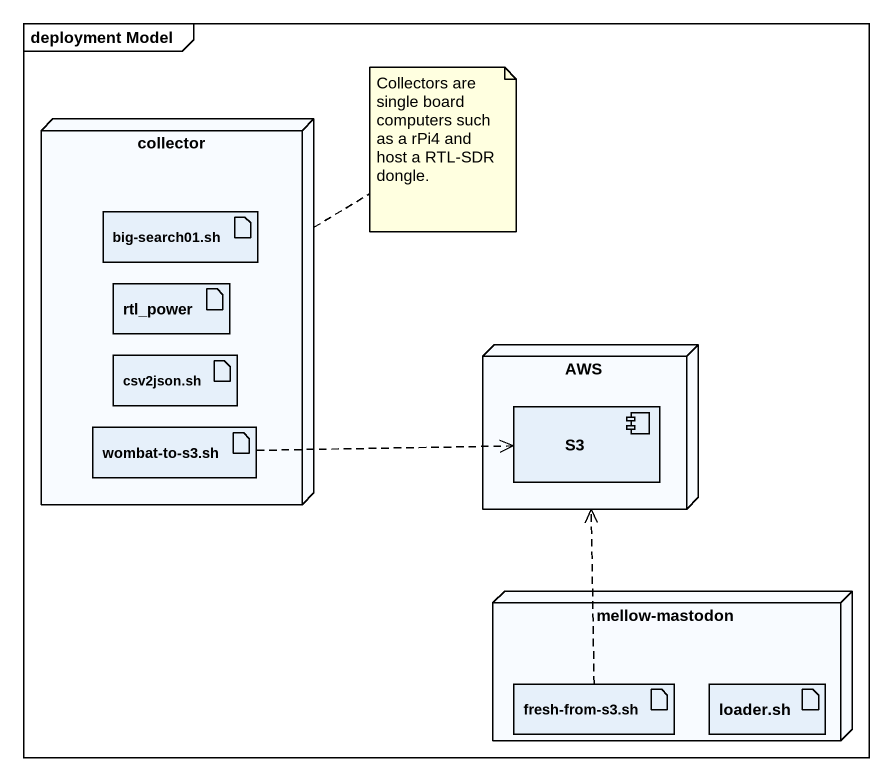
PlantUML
@startuml
mainframe deployment Model
node collector {
  artifact "big-search01.sh" as big_search01_sh
  artifact rtl_power
  artifact "csv2json.sh" as csv2json_sh
  artifact "wombat-to-s3.sh" as wombat_to_s3_sh
}
node AWS {
  component S3
}
node "mellow-mastodon" as mellow_mastodon {
  artifact "fresh-from-s3.sh" as fresh_from_s3_sh
  artifact "loader.sh" as loader_sh
}
wombat_to_s3_sh .right.> S3
fresh_from_s3_sh .up.> AWS
note top of collector : Collectors are single board computers such as a rPi4 and host a RTL-SDR dongle.
@enduml
